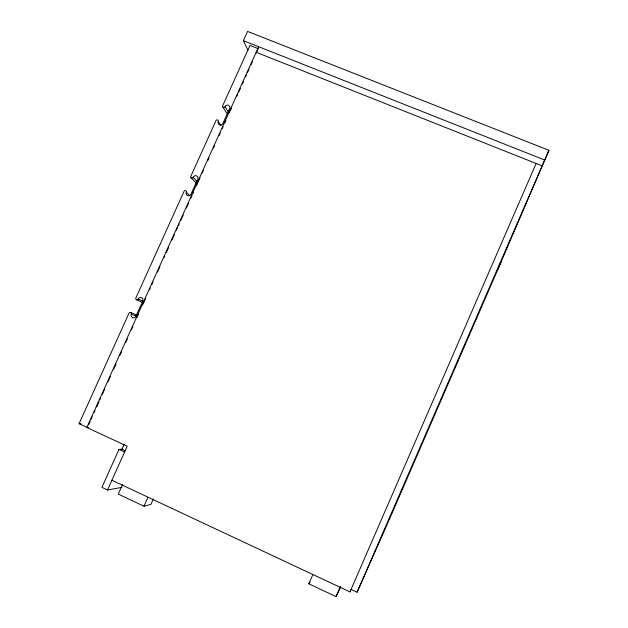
<?xml version="1.0" encoding="UTF-8"?>
<svg xmlns="http://www.w3.org/2000/svg" width="628" height="628" viewBox="0 0 628 628"><rect width="100%" height="100%" fill="white"/><g stroke="black" fill="none" stroke-linecap="round" stroke-linejoin="round"><path stroke-width="0.94" d="M497.564 270.103L548.919 150.312L247.565 31.4L243.381 40.655L248.005 50.381M351.083 589.386L357.089 592.204L548.919 150.312M501.678 260.612L385.616 527.983L357.089 592.204M312.862 574.604L308.835 583.805L336.019 596.6L340.407 586.513M340.666 587.125L336.019 596.6M111.894 480.247L349.984 591.921L536.139 163.468M122.625 484.384L118.268 494.11L143.977 506.207L150.94 504.37L153.295 499.087M143.977 506.207L147.941 497.329M122.86 449.193L118.967 449.428L101.932 487.359L107.521 489.997L121.973 487.344M124.124 444.31L121.903 449.255L125.451 450.896M107.521 489.997L127.178 446.194L86.813 427.511L258.658 46.708M87.355 427.511L79.081 423.68L128.976 313.231A1.303 1.256 -60.3 0 1 130.663 312.548L136.983 315.06M229.62 112.53L228.592 110.881L229.644 108.55A2.583 2.473 -38 0 0 228.38 105.284A2.583 2.473 -38 0 0 225.02 106.666A1.287 1.232 -38.2 0 1 223.34 107.364A1.287 1.232 -38.2 0 1 222.712 105.732L249.968 45.389L258.296 48.694M88.572 424.834L90.181 421.255M90.989 419.465L92.198 416.78M94.216 412.313L95.024 410.524M96.641 406.944L99.059 401.582M99.868 399.793L100.676 398.003M102.286 394.431L104.711 389.062M107.938 381.91L110.355 376.541M113.582 369.39L116.007 364.028M120.042 355.079L121.651 351.507M125.686 342.566L127.303 338.987M131.338 330.045L132.955 326.466M136.99 317.525L138.6 313.953M145.476 298.716L143.066 304.054L141.685 303.45L142.752 301.071A2.606 2.52 -58.5 0 0 141.52 297.68A2.606 2.52 -58.5 0 0 138.144 299.038A1.303 1.256 -58.5 0 1 136.457 299.721A1.303 1.256 -58.5 0 1 135.844 298.025L184.051 191.304A1.295 1.248 -46.1 0 1 185.731 190.614A1.295 1.248 -46.1 0 1 186.359 192.278A2.591 2.496 -45.9 0 0 187.607 195.598A2.591 2.496 -45.9 0 0 190.975 194.225L196.274 182.473L197.663 183.062L196.462 185.731M149.488 289.822L150.288 288.04M151.898 284.484L153.099 281.815M157.518 272.026L159.928 266.688M163.939 257.794L164.74 256.012M166.349 252.456L168.759 247.118M171.97 239.998L174.38 234.66M176.389 230.209L177.591 227.54M178.391 225.766L179.2 223.984M180.801 220.428L183.211 215.09M186.422 207.97L188.832 202.632M190.841 198.181L192.042 195.512M192.843 193.738L193.652 191.956M198.487 181.225L200.104 177.646M202.122 173.179L203.331 170.494M207.774 160.658L208.983 157.981M213.418 148.145L214.627 145.461M219.07 135.624L220.279 132.948M222.296 128.473L223.105 126.683M224.714 123.112L225.923 120.427M230.374 110.559L231.575 107.914M236.756 96.422L237.557 94.655M238.75 92.002L240.343 88.47M242.337 84.05L243.538 81.397M245.532 76.977L246.333 75.211M247.526 72.558L249.12 69.017M251.114 64.598L252.315 61.952M256.303 53.113L257.896 49.573M349.984 591.921L350.754 590.344M308.835 583.805L310.036 582.274M86.813 427.511L88.43 427.527M79.081 423.68L81.036 423.719M130.663 312.548A1.303 1.256 -60.3 0 1 131.276 314.251L135.836 316.041M243.381 40.655L544.704 160.03M256.146 52.273L542.168 165.863M228.592 110.881L229.974 111.446M229.558 112.381L228.168 111.815L222.901 123.481A2.583 2.473 -39.2 0 1 219.541 124.862A2.583 2.473 -39.2 0 1 218.285 121.589A1.287 1.232 -39.4 0 0 217.657 119.948A1.287 1.232 -39.4 0 0 215.969 120.639L190.834 176.287A1.295 1.24 -44.5 0 0 191.462 177.944A1.295 1.24 -44.5 0 0 193.141 177.253A2.591 2.488 -44.4 0 1 196.509 175.879A2.591 2.488 -44.4 0 1 197.757 179.192L196.697 181.539L198.087 182.12M142.635 305.004L141.253 304.399L135.883 316.292A2.614 2.52 -60.4 0 1 132.508 317.65A2.614 2.52 -60.4 0 1 131.276 314.251M136.457 299.721L142.658 302.5M138.144 299.038L142.595 301.063M118.967 449.428L124.564 452.027M186.359 192.278L189.821 195.693M190.951 177.543L196.274 183.219M193.141 177.253L197.804 182.277M218.285 121.589L221.025 125.616M222.83 106.972L227.564 114.422M225.02 106.666L228.663 112.467"/></g></svg>
